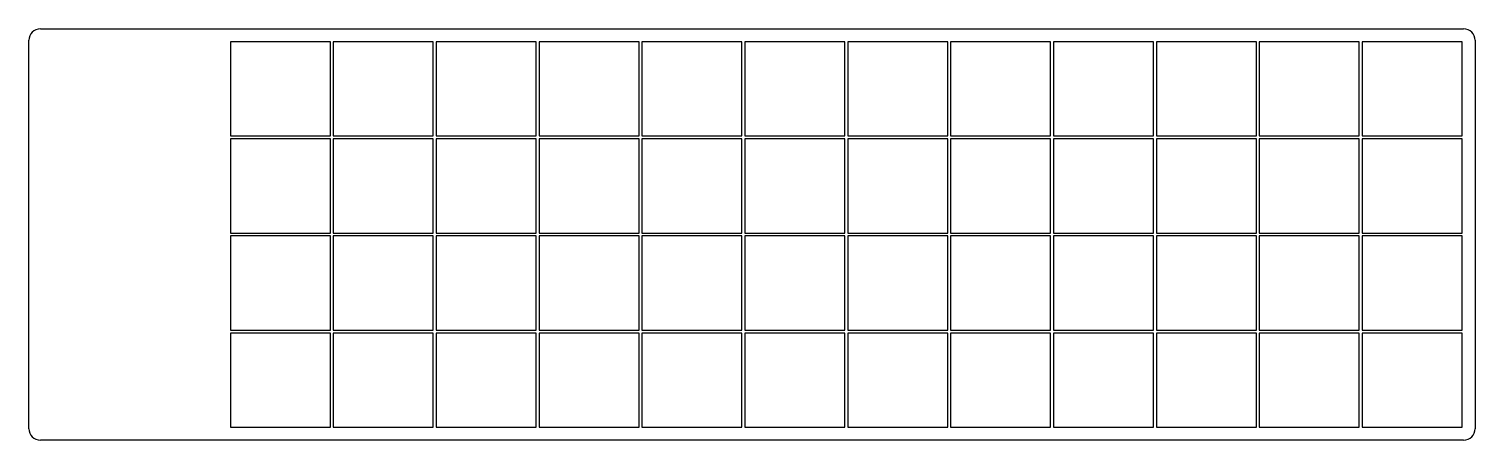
# Model space of a CAD drawing. Header units: millimetres. Extents: x 56 to 309, y -110 to -38.
import ezdxf

# ---------------------------------------------------------------- set-up
doc = ezdxf.new("R2010")
doc.units = ezdxf.units.MM

msp = doc.modelspace()

# ---------------------------------------------------------------- linework, layer by layer
for p, q in [((58, -38.5), (307, -38.5)), ((56, -108.5), (56, -40.5)), ((108.75, -40.75), (91.25, -40.75)), ((91.25, -40.75), (91.25, -57.25)), ((108.75, -57.25), (108.75, -40.75)), ((126.75, -40.75), (109.25, -40.75)), ((109.25, -40.75), (109.25, -57.25)), ((126.75, -57.25), (126.75, -40.75)), ((144.75, -40.75), (127.25, -40.75)), ((127.25, -40.75), (127.25, -57.25)), ((144.75, -57.25), (144.75, -40.75)), ((162.75, -40.75), (145.25, -40.75)), ((145.25, -40.75), (145.25, -57.25)), ((162.75, -57.25), (162.75, -40.75)), ((180.75, -40.75), (163.25, -40.75)), ((163.25, -40.75), (163.25, -57.25)), ((180.75, -57.25), (180.75, -40.75)), ((198.75, -40.75), (181.25, -40.75)), ((181.25, -40.75), (181.25, -57.25)), ((198.75, -57.25), (198.75, -40.75)), ((216.75, -40.75), (199.25, -40.75)), ((199.25, -40.75), (199.25, -57.25)), ((216.75, -57.25), (216.75, -40.75)), ((234.75, -40.75), (217.25, -40.75)), ((217.25, -40.75), (217.25, -57.25)), ((234.75, -57.25), (234.75, -40.75)), ((252.75, -40.75), (235.25, -40.75)), ((235.25, -40.75), (235.25, -57.25)), ((252.75, -57.25), (252.75, -40.75)), ((270.75, -40.75), (253.25, -40.75)), ((253.25, -40.75), (253.25, -57.25)), ((270.75, -57.25), (270.75, -40.75)), ((288.75, -40.75), (271.25, -40.75)), ((271.25, -40.75), (271.25, -57.25)), ((288.75, -57.25), (288.75, -40.75)), ((306.75, -40.75), (289.25, -40.75)), ((289.25, -40.75), (289.25, -57.25)), ((306.75, -57.25), (306.75, -40.75)), ((309, -40.5), (309, -108.5)), ((91.25, -57.25), (108.75, -57.25)), ((108.75, -57.75), (91.25, -57.75)), ((91.25, -57.75), (91.25, -74.25)), ((108.75, -74.25), (108.75, -57.75)), ((109.25, -57.25), (126.75, -57.25)), ((126.75, -57.75), (109.25, -57.75)), ((109.25, -57.75), (109.25, -74.25)), ((126.75, -74.25), (126.75, -57.75)), ((127.25, -57.25), (144.75, -57.25)), ((144.75, -57.75), (127.25, -57.75)), ((127.25, -57.75), (127.25, -74.25)), ((144.75, -74.25), (144.75, -57.75)), ((145.25, -57.25), (162.75, -57.25)), ((162.75, -57.75), (145.25, -57.75)), ((145.25, -57.75), (145.25, -74.25)), ((162.75, -74.25), (162.75, -57.75)), ((163.25, -57.25), (180.75, -57.25)), ((180.75, -57.75), (163.25, -57.75)), ((163.25, -57.75), (163.25, -74.25)), ((180.75, -74.25), (180.75, -57.75)), ((181.25, -57.25), (198.75, -57.25)), ((198.75, -57.75), (181.25, -57.75)), ((181.25, -57.75), (181.25, -74.25)), ((198.75, -74.25), (198.75, -57.75)), ((199.25, -57.25), (216.75, -57.25)), ((216.75, -57.75), (199.25, -57.75)), ((199.25, -57.75), (199.25, -74.25)), ((216.75, -74.25), (216.75, -57.75)), ((217.25, -57.25), (234.75, -57.25)), ((234.75, -57.75), (217.25, -57.75)), ((217.25, -57.75), (217.25, -74.25)), ((234.75, -74.25), (234.75, -57.75)), ((235.25, -57.25), (252.75, -57.25)), ((252.75, -57.75), (235.25, -57.75)), ((235.25, -57.75), (235.25, -74.25)), ((252.75, -74.25), (252.75, -57.75)), ((253.25, -57.25), (270.75, -57.25)), ((270.75, -57.75), (253.25, -57.75)), ((253.25, -57.75), (253.25, -74.25)), ((270.75, -74.25), (270.75, -57.75)), ((271.25, -57.25), (288.75, -57.25)), ((288.75, -57.75), (271.25, -57.75)), ((271.25, -57.75), (271.25, -74.25)), ((288.75, -74.25), (288.75, -57.75)), ((289.25, -57.25), (306.75, -57.25)), ((306.75, -57.75), (289.25, -57.75)), ((289.25, -57.75), (289.25, -74.25)), ((306.75, -74.25), (306.75, -57.75)), ((91.25, -74.25), (108.75, -74.25)), ((108.75, -74.75), (91.25, -74.75)), ((91.25, -74.75), (91.25, -91.25)), ((108.75, -91.25), (108.75, -74.75)), ((109.25, -74.25), (126.75, -74.25)), ((126.75, -74.75), (109.25, -74.75)), ((109.25, -74.75), (109.25, -91.25)), ((126.75, -91.25), (126.75, -74.75)), ((127.25, -74.25), (144.75, -74.25)), ((144.75, -74.75), (127.25, -74.75)), ((127.25, -74.75), (127.25, -91.25)), ((144.75, -91.25), (144.75, -74.75)), ((145.25, -74.25), (162.75, -74.25)), ((162.75, -74.75), (145.25, -74.75)), ((145.25, -74.75), (145.25, -91.25)), ((162.75, -91.25), (162.75, -74.75)), ((163.25, -74.25), (180.75, -74.25)), ((180.75, -74.75), (163.25, -74.75)), ((163.25, -74.75), (163.25, -91.25)), ((180.75, -91.25), (180.75, -74.75)), ((181.25, -74.25), (198.75, -74.25)), ((198.75, -74.75), (181.25, -74.75)), ((181.25, -74.75), (181.25, -91.25)), ((198.75, -91.25), (198.75, -74.75)), ((199.25, -74.25), (216.75, -74.25)), ((216.75, -74.75), (199.25, -74.75)), ((199.25, -74.75), (199.25, -91.25)), ((216.75, -91.25), (216.75, -74.75)), ((217.25, -74.25), (234.75, -74.25)), ((234.75, -74.75), (217.25, -74.75)), ((217.25, -74.75), (217.25, -91.25)), ((234.75, -91.25), (234.75, -74.75)), ((235.25, -74.25), (252.75, -74.25)), ((252.75, -74.75), (235.25, -74.75)), ((235.25, -74.75), (235.25, -91.25)), ((252.75, -91.25), (252.75, -74.75)), ((253.25, -74.25), (270.75, -74.25)), ((270.75, -74.75), (253.25, -74.75)), ((253.25, -74.75), (253.25, -91.25)), ((270.75, -91.25), (270.75, -74.75)), ((271.25, -74.25), (288.75, -74.25)), ((288.75, -74.75), (271.25, -74.75)), ((271.25, -74.75), (271.25, -91.25)), ((288.75, -91.25), (288.75, -74.75)), ((289.25, -74.25), (306.75, -74.25)), ((306.75, -74.75), (289.25, -74.75)), ((289.25, -74.75), (289.25, -91.25)), ((306.75, -91.25), (306.75, -74.75)), ((91.25, -91.25), (108.75, -91.25)), ((108.75, -91.75), (91.25, -91.75)), ((91.25, -91.75), (91.25, -108.25)), ((108.75, -108.25), (108.75, -91.75)), ((109.25, -91.25), (126.75, -91.25)), ((126.75, -91.75), (109.25, -91.75)), ((109.25, -91.75), (109.25, -108.25)), ((126.75, -108.25), (126.75, -91.75)), ((127.25, -91.25), (144.75, -91.25)), ((144.75, -91.75), (127.25, -91.75)), ((127.25, -91.75), (127.25, -108.25)), ((144.75, -108.25), (144.75, -91.75)), ((145.25, -91.25), (162.75, -91.25)), ((162.75, -91.75), (145.25, -91.75)), ((145.25, -91.75), (145.25, -108.25)), ((162.75, -108.25), (162.75, -91.75)), ((163.25, -91.25), (180.75, -91.25)), ((180.75, -91.75), (163.25, -91.75)), ((163.25, -91.75), (163.25, -108.25)), ((180.75, -108.25), (180.75, -91.75)), ((181.25, -91.25), (198.75, -91.25)), ((198.75, -91.75), (181.25, -91.75)), ((181.25, -91.75), (181.25, -108.25)), ((198.75, -108.25), (198.75, -91.75)), ((199.25, -91.25), (216.75, -91.25)), ((216.75, -91.75), (199.25, -91.75)), ((199.25, -91.75), (199.25, -108.25)), ((216.75, -108.25), (216.75, -91.75)), ((217.25, -91.25), (234.75, -91.25)), ((234.75, -91.75), (217.25, -91.75)), ((217.25, -91.75), (217.25, -108.25)), ((234.75, -108.25), (234.75, -91.75)), ((235.25, -91.25), (252.75, -91.25)), ((252.75, -91.75), (235.25, -91.75)), ((235.25, -91.75), (235.25, -108.25)), ((252.75, -108.25), (252.75, -91.75)), ((253.25, -91.25), (270.75, -91.25)), ((270.75, -91.75), (253.25, -91.75)), ((253.25, -91.75), (253.25, -108.25)), ((270.75, -108.25), (270.75, -91.75)), ((271.25, -91.25), (288.75, -91.25)), ((288.75, -91.75), (271.25, -91.75)), ((271.25, -91.75), (271.25, -108.25)), ((288.75, -108.25), (288.75, -91.75)), ((289.25, -91.25), (306.75, -91.25)), ((306.75, -91.75), (289.25, -91.75)), ((289.25, -91.75), (289.25, -108.25)), ((306.75, -108.25), (306.75, -91.75)), ((91.25, -108.25), (108.75, -108.25)), ((109.25, -108.25), (126.75, -108.25)), ((127.25, -108.25), (144.75, -108.25)), ((145.25, -108.25), (162.75, -108.25)), ((163.25, -108.25), (180.75, -108.25)), ((181.25, -108.25), (198.75, -108.25)), ((199.25, -108.25), (216.75, -108.25)), ((217.25, -108.25), (234.75, -108.25)), ((235.25, -108.25), (252.75, -108.25)), ((253.25, -108.25), (270.75, -108.25)), ((271.25, -108.25), (288.75, -108.25)), ((289.25, -108.25), (306.75, -108.25)), ((307, -110.5), (58, -110.5))]:
    msp.add_line(p, q)
for centre, start, end in [((58, -40.5), 90, 180), ((307, -40.5), 0, 90), ((58, -108.5), 180, 270), ((307, -108.5), 270, 0)]:
    msp.add_arc(centre, 2, start, end)

doc.saveas('drawing.dxf')
